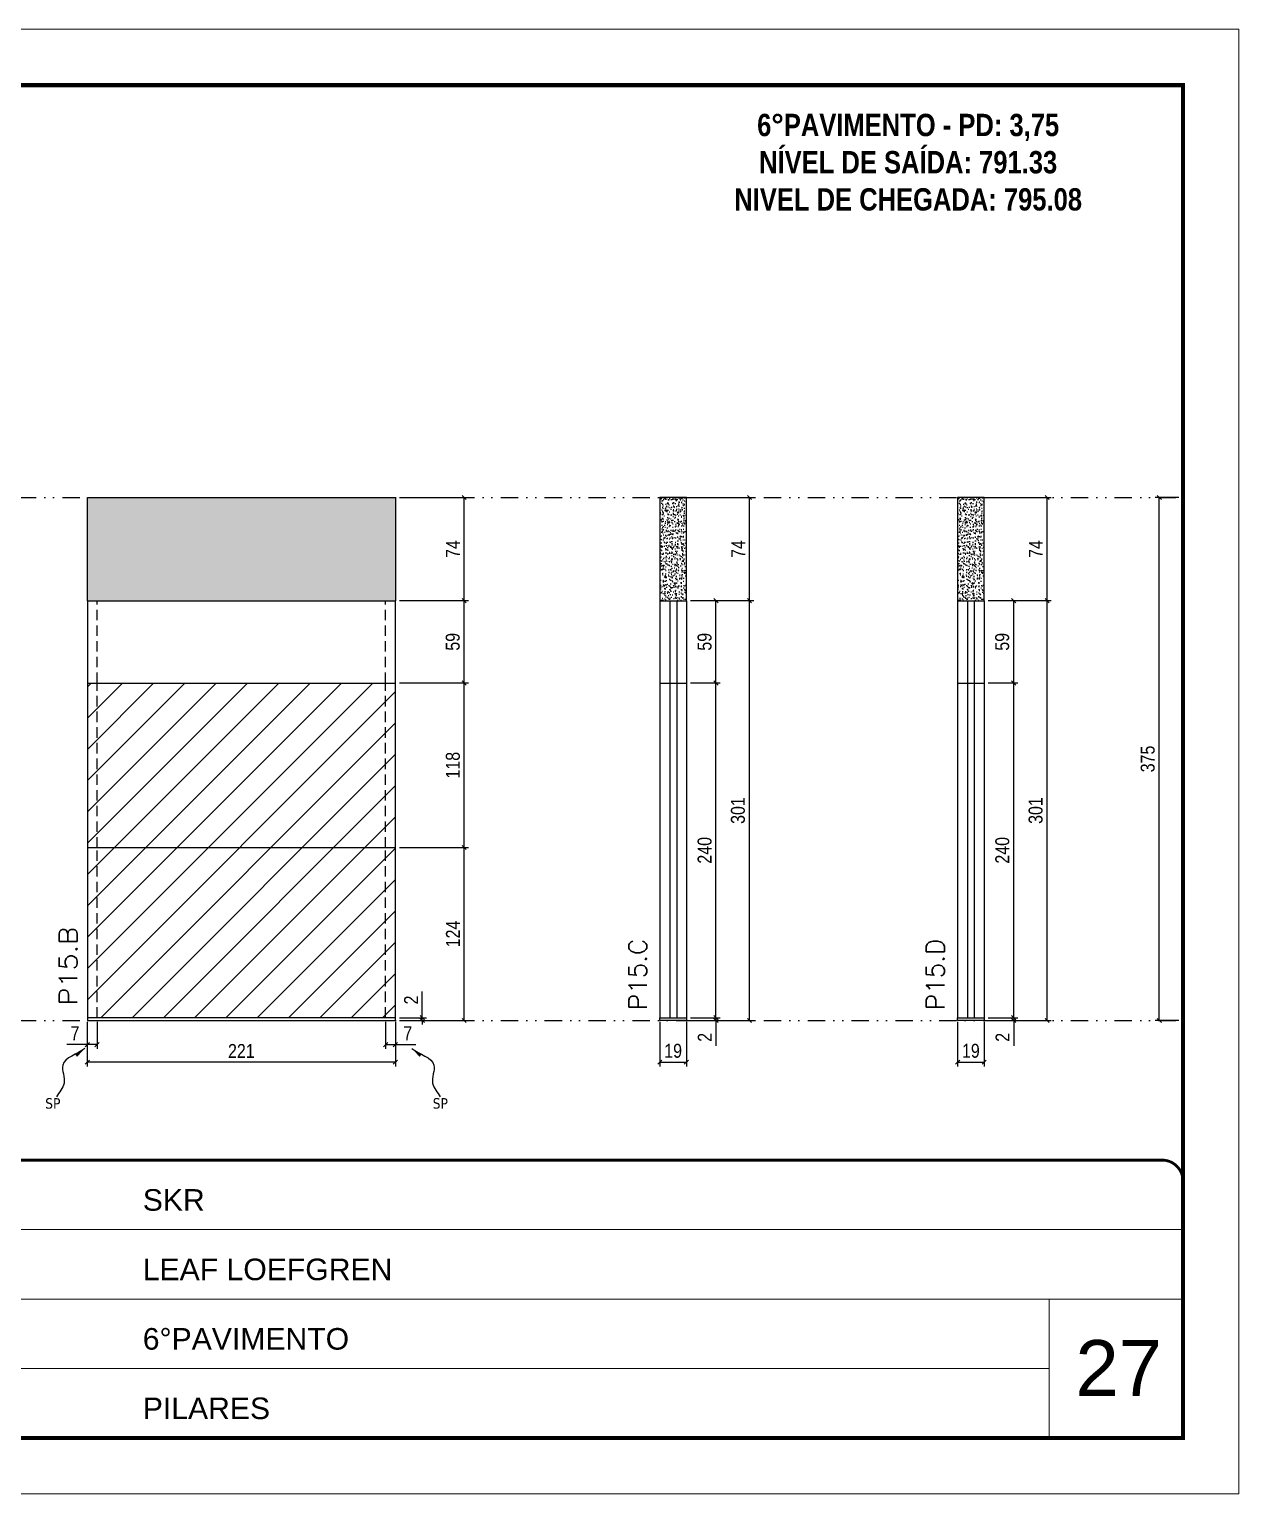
# Model space of a CAD drawing. Extents: x 14400 to 27878, y -21631 to 6985.
# Drawn here: x 18214 to 19082, y -957 to 93 of the extents above; entities that cross this region are included whole.
import ezdxf

# ---------------------------------------------------------------- set-up
doc = ezdxf.new("R2010")
doc.units = 0
for name, pattern in [('CONTINUO', [0]), ('DASHED', [0.75, 0.5, -0.25]), ('DIVIDE2', [0.625, 0.25, -0.125, 0, -0.125, 0, -0.125]), ('HIDDEN', [0.375, 0.25, -0.125])]:
    doc.linetypes.add(name, pattern=pattern)
for name, color, linetype, lineweight in [('CARIMBO', 255, 'Continuous', 9), ('Folhas', 255, 'Continuous', 9), ('Hachura', 251, 'Continuous', 9), ('SARRAFO DE PRESSAO', 251, 'DASHED', 9), ('Texto Seção', 7, 'Continuous', 15)]:
    doc.layers.add(name, color=color, linetype=linetype, lineweight=lineweight)
for name, color, linetype in [('COTA', 241, 'Continuous'), ('NOMENCLATURA', 7, 'Continuous'), ('Nível', 160, 'Continuous'), ('Painéis', 200, 'Continuous'), ('SARR_2.2x7', 40, 'Continuous'), ('Sarrafo de Pressão', 42, 'HIDDEN'), ('texto', 7, 'Continuous')]:
    doc.layers.add(name, color=color, linetype=linetype)
doc.styles.add('ARIAL', font='arial.ttf')
doc.styles.add('COTA TECNICA', font='techl___.ttf', dxfattribs={"height": 10})
doc.styles.add('COTA TECNICA-50', font='techl___.ttf', dxfattribs={"height": 10})
doc.styles.add('REGUA-120', font='ROMANS.shx', dxfattribs={"height": 15})
doc.styles.add('ROMANC', font='techb___.ttf', dxfattribs={"height": 2.5})
doc.styles.get("Standard").update_dxf_attribs({"font": 'arial.ttf'})
doc.dimstyles.new('COTA PAINEL-50', dxfattribs={"dimtxt": 10, "dimasz": 3, "dimexe": 3, "dimexo": 3, "dimgap": 3, "dimtad": 1, "dimdec": 1, "dimzin": 12, "dimdsep": 46, "dimtxsty": 'COTA TECNICA-50', "dimblk1": 'OBLIQUE', "dimblk2": 'OBLIQUE', "dimsah": 1, "dimcen": 0.9, "dimclrd": 4, "dimclre": 4, "dimclrt": 240, "dimadec": 1, "dimazin": 3, "dimtfac": 1, "dimtdec": 1, "dimtmove": 0, "dimatfit": 3, "dimfxl": 1, "dimtolj": 1, "dimtzin": 12, "dimarcsym": 0})
doc.dimstyles.new('PAINEL', dxfattribs={"dimtxt": 10, "dimasz": 3, "dimexe": 3, "dimexo": 3, "dimgap": 3, "dimtad": 1, "dimdec": 1, "dimzin": 12, "dimdsep": 46, "dimtxsty": 'COTA TECNICA', "dimblk1": 'OBLIQUE', "dimblk2": 'OBLIQUE', "dimsah": 1, "dimcen": 0.9, "dimclrd": 4, "dimclre": 4, "dimclrt": 240, "dimadec": 1, "dimazin": 3, "dimtfac": 1, "dimtdec": 1, "dimtmove": 0, "dimatfit": 3, "dimfxl": 1, "dimtolj": 1, "dimtzin": 12, "dimarcsym": 0})
doc.dimstyles.get("Standard").update_dxf_attribs({"dimtxt": 0.18, "dimasz": 0.18, "dimexe": 0.18, "dimexo": 0.0625, "dimgap": 0.09, "dimtad": 0, "dimtih": 1, "dimtoh": 1, "dimdec": 4, "dimzin": 0, "dimdsep": 46, "dimtxsty": 'Standard', "dimcen": 0.09, "dimadec": 0, "dimazin": 0, "dimtfac": 1, "dimtdec": 4, "dimtofl": 0, "dimtmove": 0, "dimatfit": 3, "dimfxl": 1, "dimtolj": 1, "dimtzin": 0, "dimarcsym": 0})

# ---------------------------------------------------------------- blocks, each defined once
blk = doc.blocks.new('9999999999')
at = {"color": 30, "linetype": 'CONTINUO'}
for p, q in [((98564.6, 34379.6), (99584, 34379.6)), ((98564.6, 34329.8), (99488, 34329.8)), ((99584, 34329.8), (99488, 34329.8)), ((99488, 34329.8), (99488, 34230.2)), ((98564.6, 34280), (99488, 34280))]:
    blk.add_line(p, q, dxfattribs=at)
at = {"color": 30, "linetype": 'CONTINUO', "const_width": 2}
blk.add_lwpolyline([(99584, 34230.2), (99584, 34414.4, 0.414214), (99569, 34429.4), (98229, 34429.4, 0.414214), (98214, 34414.4), (98214, 34245.2, 0.414214), (98229, 34230.2), (99584, 34230.2)], format="xyb", dxfattribs=at)
at = {"layer": 'Folhas'}
blk.add_lwpolyline([(98139, 34190.2), (99624, 34190.2), (99624, 35240.2), (98139, 35240.2)], close=True, dxfattribs=at)
at = {"layer": 'Folhas', "color": 30, "const_width": 3}
blk.add_lwpolyline([(98214, 34230.2), (99584, 34230.2), (99584, 35200.2), (98214, 35200.2)], close=True, dxfattribs=at)
at = {"color": 7, "linetype": 'Continuous', "ltscale": 5, "style": 'ARIAL'}
for s, height, p in [('SKR', 15.48, (98837.7, 34393.1)), ('LEAF LOEFGREN', 15.483, (98837.7, 34343.3)), ('6°PAVIMENTO', 15.483, (98837.7, 34293.5)), ('PILARES', 15.48, (98837.7, 34243.7))]:
    blk.add_text(s, height=height, dxfattribs=at).set_placement(p)
blk = doc.blocks.new('_Oblique')
at = {"color": 0, "linetype": 'ByBlock', "lineweight": -2}
blk.add_line((-0.5, -0.5), (0.5, 0.5), dxfattribs=at)
blk = doc.blocks.new('*D3145')
at = {"layer": 'COTA', "color": 4, "lineweight": -2, "transparency": 16777216}
for p, q in [((18255.9, -618.4), (18255.9, -650.3)), ((18476.9, -618.4), (18476.9, -650.3)), ((18476.9, -647.3), (18255.9, -647.3))]:
    blk.add_line(p, q, dxfattribs=at)
at = {"layer": 'Defpoints', "color": 0, "transparency": 16777216}
for p in [(18255.9, -615.4), (18476.9, -615.4), (18255.9, -647.3)]:
    blk.add_point(p, dxfattribs=at)
at = {"layer": 'COTA', "color": 4, "lineweight": -2, "transparency": 16777216, "xscale": 3, "yscale": 3, "zscale": 3, "rotation": 180}
blk.add_blockref('_Oblique', (18255.9, -647.3), dxfattribs=at)
at = {"layer": 'COTA', "color": 4, "lineweight": -2, "transparency": 16777216, "xscale": 3, "yscale": 3, "zscale": 3}
blk.add_blockref('_Oblique', (18476.9, -647.3), dxfattribs=at)
at = {"layer": 'COTA', "color": 240, "transparency": 16777216, "insert": (18366.4, -639.3), "char_height": 10, "attachment_point": 5, "style": 'COTA TECNICA'}
blk.add_mtext('\\A1;221', dxfattribs=at)
blk = doc.blocks.new('*D3146')
at = {"layer": 'COTA', "color": 4, "lineweight": -2, "transparency": 16777216}
for p, q in [((18469.9, -618.4), (18469.9, -637.7)), ((18476.9, -620.4), (18476.9, -637.7)), ((18469.9, -634.7), (18476.9, -634.7)), ((18476.9, -634.7), (18491.6, -634.7))]:
    blk.add_line(p, q, dxfattribs=at)
at = {"layer": 'Defpoints', "color": 0, "transparency": 16777216}
for p in [(18469.9, -615.4), (18476.9, -617.4), (18476.9, -634.7)]:
    blk.add_point(p, dxfattribs=at)
at = {"layer": 'COTA', "color": 4, "lineweight": -2, "transparency": 16777216, "xscale": 3, "yscale": 3, "zscale": 3, "rotation": 180}
blk.add_blockref('_Oblique', (18469.9, -634.7), dxfattribs=at)
at = {"layer": 'COTA', "color": 4, "lineweight": -2, "transparency": 16777216, "xscale": 3, "yscale": 3, "zscale": 3}
blk.add_blockref('_Oblique', (18476.9, -634.7), dxfattribs=at)
at = {"layer": 'COTA', "color": 240, "transparency": 16777216, "insert": (18485.8, -626.6), "char_height": 10, "attachment_point": 5, "style": 'COTA TECNICA-50'}
blk.add_mtext('\\A1;7', dxfattribs=at)
blk = doc.blocks.new('*D3147')
at = {"layer": 'COTA', "color": 4, "lineweight": -2, "transparency": 16777216}
for p, q in [((18262.9, -618.4), (18262.9, -637.7)), ((18255.9, -620.4), (18255.9, -637.7)), ((18255.9, -634.7), (18241.2, -634.7)), ((18262.9, -634.7), (18255.9, -634.7))]:
    blk.add_line(p, q, dxfattribs=at)
at = {"layer": 'Defpoints', "color": 0, "transparency": 16777216}
for p in [(18255.9, -617.4), (18262.9, -615.4), (18255.9, -634.7)]:
    blk.add_point(p, dxfattribs=at)
at = {"layer": 'COTA', "color": 4, "lineweight": -2, "transparency": 16777216, "xscale": 3, "yscale": 3, "zscale": 3, "rotation": 180}
blk.add_blockref('_Oblique', (18255.9, -634.7), dxfattribs=at)
at = {"layer": 'COTA', "color": 4, "lineweight": -2, "transparency": 16777216, "xscale": 3, "yscale": 3, "zscale": 3}
blk.add_blockref('_Oblique', (18262.9, -634.7), dxfattribs=at)
at = {"layer": 'COTA', "color": 240, "transparency": 16777216, "insert": (18247.1, -626.6), "char_height": 10, "attachment_point": 5, "style": 'COTA TECNICA-50'}
blk.add_mtext('\\A1;7', dxfattribs=at)
blk = doc.blocks.new('*D3148')
at = {"layer": 'COTA', "color": 4, "lineweight": -2, "transparency": 16777216}
for p, q in [((18496.2, -615.4), (18496.2, -596.6)), ((18479.9, -615.4), (18499.2, -615.4)), ((18479.9, -617.4), (18499.2, -617.4)), ((18496.2, -617.4), (18496.2, -615.4)), ((18496.2, -617.4), (18496.2, -620.4))]:
    blk.add_line(p, q, dxfattribs=at)
at = {"layer": 'Defpoints', "color": 0, "transparency": 16777216}
for p in [(18476.9, -615.4), (18476.9, -617.4), (18496.2, -617.4)]:
    blk.add_point(p, dxfattribs=at)
at = {"layer": 'COTA', "color": 4, "lineweight": -2, "transparency": 16777216, "xscale": 3, "yscale": 3, "zscale": 3}
for p, rotation in [((18496.2, -615.4), 270), ((18496.2, -617.4), 90)]:
    blk.add_blockref('_Oblique', p, dxfattribs=dict(at, rotation=rotation))
at = {"layer": 'COTA', "color": 240, "transparency": 16777216, "insert": (18488.2, -602.7), "char_height": 10, "attachment_point": 5, "rotation": 90, "style": 'COTA TECNICA-50'}
blk.add_mtext('\\A1;2', dxfattribs=at)
blk = doc.blocks.new('*D3137')
at = {"layer": 'COTA', "color": 4, "linetype": 'ByBlock', "lineweight": -2, "transparency": 16777216}
for p, q in [((18479.9, -493.4), (18529.3, -493.4)), ((18526.3, -617.4), (18526.3, -493.4)), ((18479.9, -617.4), (18529.3, -617.4))]:
    blk.add_line(p, q, dxfattribs=at)
at = {"layer": 'Defpoints', "color": 0, "linetype": 'ByBlock', "transparency": 16777216}
for p in [(18476.9, -493.4), (18526.3, -493.4), (18476.9, -617.4)]:
    blk.add_point(p, dxfattribs=at)
at = {"layer": 'COTA', "color": 4, "linetype": 'ByBlock', "lineweight": -2, "transparency": 16777216, "xscale": 3, "yscale": 3, "zscale": 3}
for p, rotation in [((18526.3, -493.4), 90), ((18526.3, -617.4), 270)]:
    blk.add_blockref('_Oblique', p, dxfattribs=dict(at, rotation=rotation))
at = {"layer": 'COTA', "color": 240, "linetype": 'ByBlock', "transparency": 16777216, "insert": (18518.2, -555.4), "char_height": 10, "attachment_point": 5, "rotation": 90, "style": 'COTA TECNICA'}
blk.add_mtext('\\A1;124', dxfattribs=at)
blk = doc.blocks.new('*D3138')
at = {"layer": 'COTA', "color": 4, "lineweight": -2, "transparency": 16777216}
for p, q in [((18479.9, -375.4), (18529.3, -375.4)), ((18526.3, -493.4), (18526.3, -375.4)), ((18479.9, -493.4), (18529.3, -493.4))]:
    blk.add_line(p, q, dxfattribs=at)
at = {"layer": 'Defpoints', "color": 0, "transparency": 16777216}
for p in [(18476.9, -375.4), (18526.3, -375.4), (18476.9, -493.4)]:
    blk.add_point(p, dxfattribs=at)
at = {"layer": 'COTA', "color": 4, "lineweight": -2, "transparency": 16777216, "xscale": 3, "yscale": 3, "zscale": 3}
for p, rotation in [((18526.3, -375.4), 90), ((18526.3, -493.4), 270)]:
    blk.add_blockref('_Oblique', p, dxfattribs=dict(at, rotation=rotation))
at = {"layer": 'COTA', "color": 240, "transparency": 16777216, "insert": (18518.2, -434.4), "char_height": 10, "attachment_point": 5, "rotation": 90, "style": 'COTA TECNICA'}
blk.add_mtext('\\A1;118', dxfattribs=at)
blk = doc.blocks.new('*D3150')
at = {"layer": 'COTA', "color": 4, "lineweight": -2, "transparency": 16777216}
for p, q in [((19039, -242.4), (19022, -242.4)), ((19025, -617.4), (19025, -242.4)), ((19039, -617.4), (19022, -617.4))]:
    blk.add_line(p, q, dxfattribs=at)
at = {"layer": 'Defpoints', "color": 0, "transparency": 16777216}
for p in [(19025, -242.4), (19042, -242.4), (19042, -617.4)]:
    blk.add_point(p, dxfattribs=at)
at = {"layer": 'COTA', "color": 4, "lineweight": -2, "transparency": 16777216, "xscale": 3, "yscale": 3, "zscale": 3}
for p, rotation in [((19025, -242.4), 90), ((19025, -617.4), 270)]:
    blk.add_blockref('_Oblique', p, dxfattribs=dict(at, rotation=rotation))
at = {"layer": 'COTA', "color": 240, "transparency": 16777216, "insert": (19016.7, -429.9), "char_height": 10, "attachment_point": 5, "rotation": 90, "style": 'COTA TECNICA'}
blk.add_mtext('\\A1;375', dxfattribs=at)
blk = doc.blocks.new('*D3152')
at = {"layer": 'COTA', "color": 4, "lineweight": -2, "transparency": 16777216}
for p, q in [((18479.9, -316.4), (18529.3, -316.4)), ((18526.3, -375.4), (18526.3, -316.4)), ((18479.9, -375.4), (18529.3, -375.4))]:
    blk.add_line(p, q, dxfattribs=at)
at = {"layer": 'Defpoints', "color": 0, "transparency": 16777216}
for p in [(18476.9, -316.4), (18526.3, -316.4), (18476.9, -375.4)]:
    blk.add_point(p, dxfattribs=at)
at = {"layer": 'COTA', "color": 4, "lineweight": -2, "transparency": 16777216, "xscale": 3, "yscale": 3, "zscale": 3}
for p, rotation in [((18526.3, -316.4), 90), ((18526.3, -375.4), 270)]:
    blk.add_blockref('_Oblique', p, dxfattribs=dict(at, rotation=rotation))
at = {"layer": 'COTA', "color": 240, "transparency": 16777216, "insert": (18518.1, -345.9), "char_height": 10, "attachment_point": 5, "rotation": 90, "style": 'COTA TECNICA'}
blk.add_mtext('\\A1;59', dxfattribs=at)
blk = doc.blocks.new('*D3153')
at = {"layer": 'COTA', "color": 4, "lineweight": -2, "transparency": 16777216}
for p, q in [((18479.9, -242.4), (18529.3, -242.4)), ((18526.3, -316.4), (18526.3, -242.4)), ((18479.9, -316.4), (18529.3, -316.4))]:
    blk.add_line(p, q, dxfattribs=at)
at = {"layer": 'Defpoints', "color": 0, "transparency": 16777216}
for p in [(18476.9, -242.4), (18526.3, -242.4), (18476.9, -316.4)]:
    blk.add_point(p, dxfattribs=at)
at = {"layer": 'COTA', "color": 4, "lineweight": -2, "transparency": 16777216, "xscale": 3, "yscale": 3, "zscale": 3}
for p, rotation in [((18526.3, -242.4), 90), ((18526.3, -316.4), 270)]:
    blk.add_blockref('_Oblique', p, dxfattribs=dict(at, rotation=rotation))
at = {"layer": 'COTA', "color": 240, "transparency": 16777216, "insert": (18518.2, -279.4), "char_height": 10, "attachment_point": 5, "rotation": 90, "style": 'COTA TECNICA'}
blk.add_mtext('\\A1;74', dxfattribs=at)
blk = doc.blocks.new('*D3154')
at = {"layer": 'COTA', "color": 4, "lineweight": -2, "transparency": 16777216}
for p, q in [((18666.7, -618.4), (18666.7, -650.3)), ((18685.7, -618.4), (18685.7, -650.3)), ((18666.7, -647.3), (18685.7, -647.3))]:
    blk.add_line(p, q, dxfattribs=at)
at = {"layer": 'Defpoints', "color": 0, "transparency": 16777216}
for p in [(18666.7, -615.4), (18685.7, -615.4), (18685.7, -647.3)]:
    blk.add_point(p, dxfattribs=at)
at = {"layer": 'COTA', "color": 4, "lineweight": -2, "transparency": 16777216, "xscale": 3, "yscale": 3, "zscale": 3, "rotation": 180}
blk.add_blockref('_Oblique', (18666.7, -647.3), dxfattribs=at)
at = {"layer": 'COTA', "color": 4, "lineweight": -2, "transparency": 16777216, "xscale": 3, "yscale": 3, "zscale": 3}
blk.add_blockref('_Oblique', (18685.7, -647.3), dxfattribs=at)
at = {"layer": 'COTA', "color": 240, "transparency": 16777216, "insert": (18676.2, -639.2), "char_height": 10, "attachment_point": 5, "style": 'COTA TECNICA'}
blk.add_mtext('\\A1;19', dxfattribs=at)
blk = doc.blocks.new('*D3155')
at = {"layer": 'COTA', "color": 4, "lineweight": -2, "transparency": 16777216}
for p, q in [((18688.7, -615.4), (18709.9, -615.4)), ((18688.7, -617.4), (18709.9, -617.4)), ((18706.9, -615.4), (18706.9, -612.4)), ((18706.9, -615.4), (18706.9, -617.4)), ((18706.9, -617.4), (18706.9, -635.6))]:
    blk.add_line(p, q, dxfattribs=at)
at = {"layer": 'Defpoints', "color": 0, "transparency": 16777216}
for p in [(18685.7, -615.4), (18685.7, -617.4), (18706.9, -615.4)]:
    blk.add_point(p, dxfattribs=at)
at = {"layer": 'COTA', "color": 4, "lineweight": -2, "transparency": 16777216, "xscale": 3, "yscale": 3, "zscale": 3}
for p, rotation in [((18706.9, -615.4), 270), ((18706.9, -617.4), 90)]:
    blk.add_blockref('_Oblique', p, dxfattribs=dict(at, rotation=rotation))
at = {"layer": 'COTA', "color": 240, "transparency": 16777216, "insert": (18698.9, -629.5), "char_height": 10, "attachment_point": 5, "rotation": 90, "style": 'COTA TECNICA-50'}
blk.add_mtext('\\A1;2', dxfattribs=at)
blk = doc.blocks.new('*D3156')
at = {"layer": 'COTA', "color": 4, "lineweight": -2, "transparency": 16777216}
for p, q in [((18688.7, -316.4), (18734, -316.4)), ((18731, -617.4), (18731, -316.4)), ((18688.7, -617.4), (18734, -617.4))]:
    blk.add_line(p, q, dxfattribs=at)
at = {"layer": 'Defpoints', "color": 0, "transparency": 16777216}
for p in [(18685.7, -316.4), (18731, -316.4), (18685.7, -617.4)]:
    blk.add_point(p, dxfattribs=at)
at = {"layer": 'COTA', "color": 4, "lineweight": -2, "transparency": 16777216, "xscale": 3, "yscale": 3, "zscale": 3}
for p, rotation in [((18731, -316.4), 90), ((18731, -617.4), 270)]:
    blk.add_blockref('_Oblique', p, dxfattribs=dict(at, rotation=rotation))
at = {"layer": 'COTA', "color": 240, "transparency": 16777216, "insert": (18722.7, -466.9), "char_height": 10, "attachment_point": 5, "rotation": 90, "style": 'COTA TECNICA-50'}
blk.add_mtext('\\A1;301', dxfattribs=at)
blk = doc.blocks.new('*D3157')
at = {"layer": 'COTA', "color": 4, "lineweight": -2, "transparency": 16777216}
for p, q in [((18688.7, -375.4), (18709.9, -375.4)), ((18706.9, -615.4), (18706.9, -375.4)), ((18688.7, -615.4), (18709.9, -615.4))]:
    blk.add_line(p, q, dxfattribs=at)
at = {"layer": 'Defpoints', "color": 0, "transparency": 16777216}
for p in [(18685.7, -375.4), (18706.9, -375.4), (18685.7, -615.4)]:
    blk.add_point(p, dxfattribs=at)
at = {"layer": 'COTA', "color": 4, "lineweight": -2, "transparency": 16777216, "xscale": 3, "yscale": 3, "zscale": 3}
for p, rotation in [((18706.9, -375.4), 90), ((18706.9, -615.4), 270)]:
    blk.add_blockref('_Oblique', p, dxfattribs=dict(at, rotation=rotation))
at = {"layer": 'COTA', "color": 240, "transparency": 16777216, "insert": (18698.8, -495.4), "char_height": 10, "attachment_point": 5, "rotation": 90, "style": 'COTA TECNICA'}
blk.add_mtext('\\A1;240', dxfattribs=at)
blk = doc.blocks.new('*D3158')
at = {"layer": 'COTA', "color": 4, "lineweight": -2, "transparency": 16777216}
for p, q in [((18688.7, -242.4), (18734, -242.4)), ((18731, -316.4), (18731, -242.4)), ((18688.7, -316.4), (18734, -316.4))]:
    blk.add_line(p, q, dxfattribs=at)
at = {"layer": 'Defpoints', "color": 0, "transparency": 16777216}
for p in [(18685.7, -242.4), (18731, -242.4), (18685.7, -316.4)]:
    blk.add_point(p, dxfattribs=at)
at = {"layer": 'COTA', "color": 4, "lineweight": -2, "transparency": 16777216, "xscale": 3, "yscale": 3, "zscale": 3}
for p, rotation in [((18731, -242.4), 90), ((18731, -316.4), 270)]:
    blk.add_blockref('_Oblique', p, dxfattribs=dict(at, rotation=rotation))
at = {"layer": 'COTA', "color": 240, "transparency": 16777216, "insert": (18722.9, -279.4), "char_height": 10, "attachment_point": 5, "rotation": 90, "style": 'COTA TECNICA'}
blk.add_mtext('\\A1;74', dxfattribs=at)
blk = doc.blocks.new('*D3159')
at = {"layer": 'COTA', "color": 4, "lineweight": -2, "transparency": 16777216}
for p, q in [((18688.7, -316.4), (18709.9, -316.4)), ((18706.9, -375.4), (18706.9, -316.4)), ((18688.7, -375.4), (18709.9, -375.4))]:
    blk.add_line(p, q, dxfattribs=at)
at = {"layer": 'Defpoints', "color": 0, "transparency": 16777216}
for p in [(18685.7, -316.4), (18706.9, -316.4), (18685.7, -375.4)]:
    blk.add_point(p, dxfattribs=at)
at = {"layer": 'COTA', "color": 4, "lineweight": -2, "transparency": 16777216, "xscale": 3, "yscale": 3, "zscale": 3}
for p, rotation in [((18706.9, -316.4), 90), ((18706.9, -375.4), 270)]:
    blk.add_blockref('_Oblique', p, dxfattribs=dict(at, rotation=rotation))
at = {"layer": 'COTA', "color": 240, "transparency": 16777216, "insert": (18698.8, -345.9), "char_height": 10, "attachment_point": 5, "rotation": 90, "style": 'COTA TECNICA'}
blk.add_mtext('\\A1;59', dxfattribs=at)
blk = doc.blocks.new('*D3160')
at = {"layer": 'COTA', "color": 4, "lineweight": -2, "transparency": 16777216}
for p, q in [((18880.3, -618.4), (18880.3, -650.3)), ((18899.3, -618.4), (18899.3, -650.3)), ((18880.3, -647.3), (18899.3, -647.3))]:
    blk.add_line(p, q, dxfattribs=at)
at = {"layer": 'Defpoints', "color": 0, "transparency": 16777216}
for p in [(18880.3, -615.4), (18899.3, -615.4), (18899.3, -647.3)]:
    blk.add_point(p, dxfattribs=at)
at = {"layer": 'COTA', "color": 4, "lineweight": -2, "transparency": 16777216, "xscale": 3, "yscale": 3, "zscale": 3, "rotation": 180}
blk.add_blockref('_Oblique', (18880.3, -647.3), dxfattribs=at)
at = {"layer": 'COTA', "color": 4, "lineweight": -2, "transparency": 16777216, "xscale": 3, "yscale": 3, "zscale": 3}
blk.add_blockref('_Oblique', (18899.3, -647.3), dxfattribs=at)
at = {"layer": 'COTA', "color": 240, "transparency": 16777216, "insert": (18889.8, -639.2), "char_height": 10, "attachment_point": 5, "style": 'COTA TECNICA'}
blk.add_mtext('\\A1;19', dxfattribs=at)
blk = doc.blocks.new('*D3161')
at = {"layer": 'COTA', "color": 4, "lineweight": -2, "transparency": 16777216}
for p, q in [((18902.3, -615.4), (18923.5, -615.4)), ((18902.3, -617.4), (18923.5, -617.4)), ((18920.5, -615.4), (18920.5, -612.4)), ((18920.5, -615.4), (18920.5, -617.4)), ((18920.5, -617.4), (18920.5, -635.6))]:
    blk.add_line(p, q, dxfattribs=at)
at = {"layer": 'Defpoints', "color": 0, "transparency": 16777216}
for p in [(18899.3, -615.4), (18899.3, -617.4), (18920.5, -615.4)]:
    blk.add_point(p, dxfattribs=at)
at = {"layer": 'COTA', "color": 4, "lineweight": -2, "transparency": 16777216, "xscale": 3, "yscale": 3, "zscale": 3}
for p, rotation in [((18920.5, -615.4), 270), ((18920.5, -617.4), 90)]:
    blk.add_blockref('_Oblique', p, dxfattribs=dict(at, rotation=rotation))
at = {"layer": 'COTA', "color": 240, "transparency": 16777216, "insert": (18912.5, -629.5), "char_height": 10, "attachment_point": 5, "rotation": 90, "style": 'COTA TECNICA-50'}
blk.add_mtext('\\A1;2', dxfattribs=at)
blk = doc.blocks.new('*D3162')
at = {"layer": 'COTA', "color": 4, "lineweight": -2, "transparency": 16777216}
for p, q in [((18902.3, -316.4), (18947.5, -316.4)), ((18944.5, -617.4), (18944.5, -316.4)), ((18902.3, -617.4), (18947.5, -617.4))]:
    blk.add_line(p, q, dxfattribs=at)
at = {"layer": 'Defpoints', "color": 0, "transparency": 16777216}
for p in [(18899.3, -316.4), (18944.5, -316.4), (18899.3, -617.4)]:
    blk.add_point(p, dxfattribs=at)
at = {"layer": 'COTA', "color": 4, "lineweight": -2, "transparency": 16777216, "xscale": 3, "yscale": 3, "zscale": 3}
for p, rotation in [((18944.5, -316.4), 90), ((18944.5, -617.4), 270)]:
    blk.add_blockref('_Oblique', p, dxfattribs=dict(at, rotation=rotation))
at = {"layer": 'COTA', "color": 240, "transparency": 16777216, "insert": (18936.3, -466.9), "char_height": 10, "attachment_point": 5, "rotation": 90, "style": 'COTA TECNICA-50'}
blk.add_mtext('\\A1;301', dxfattribs=at)
blk = doc.blocks.new('*D3163')
at = {"layer": 'COTA', "color": 4, "lineweight": -2, "transparency": 16777216}
for p, q in [((18902.3, -375.4), (18923.5, -375.4)), ((18920.5, -615.4), (18920.5, -375.4)), ((18902.3, -615.4), (18923.5, -615.4))]:
    blk.add_line(p, q, dxfattribs=at)
at = {"layer": 'Defpoints', "color": 0, "transparency": 16777216}
for p in [(18899.3, -375.4), (18920.5, -375.4), (18899.3, -615.4)]:
    blk.add_point(p, dxfattribs=at)
at = {"layer": 'COTA', "color": 4, "lineweight": -2, "transparency": 16777216, "xscale": 3, "yscale": 3, "zscale": 3}
for p, rotation in [((18920.5, -375.4), 90), ((18920.5, -615.4), 270)]:
    blk.add_blockref('_Oblique', p, dxfattribs=dict(at, rotation=rotation))
at = {"layer": 'COTA', "color": 240, "transparency": 16777216, "insert": (18912.4, -495.4), "char_height": 10, "attachment_point": 5, "rotation": 90, "style": 'COTA TECNICA'}
blk.add_mtext('\\A1;240', dxfattribs=at)
blk = doc.blocks.new('*D3164')
at = {"layer": 'COTA', "color": 4, "lineweight": -2, "transparency": 16777216}
for p, q in [((18902.3, -242.4), (18947.5, -242.4)), ((18944.5, -316.4), (18944.5, -242.4)), ((18902.3, -316.4), (18947.5, -316.4))]:
    blk.add_line(p, q, dxfattribs=at)
at = {"layer": 'Defpoints', "color": 0, "transparency": 16777216}
for p in [(18899.3, -242.4), (18944.5, -242.4), (18899.3, -316.4)]:
    blk.add_point(p, dxfattribs=at)
at = {"layer": 'COTA', "color": 4, "lineweight": -2, "transparency": 16777216, "xscale": 3, "yscale": 3, "zscale": 3}
for p, rotation in [((18944.5, -242.4), 90), ((18944.5, -316.4), 270)]:
    blk.add_blockref('_Oblique', p, dxfattribs=dict(at, rotation=rotation))
at = {"layer": 'COTA', "color": 240, "transparency": 16777216, "insert": (18936.4, -279.4), "char_height": 10, "attachment_point": 5, "rotation": 90, "style": 'COTA TECNICA'}
blk.add_mtext('\\A1;74', dxfattribs=at)
blk = doc.blocks.new('*D3165')
at = {"layer": 'COTA', "color": 4, "lineweight": -2, "transparency": 16777216}
for p, q in [((18902.3, -316.4), (18923.5, -316.4)), ((18920.5, -375.4), (18920.5, -316.4)), ((18902.3, -375.4), (18923.5, -375.4))]:
    blk.add_line(p, q, dxfattribs=at)
at = {"layer": 'Defpoints', "color": 0, "transparency": 16777216}
for p in [(18899.3, -316.4), (18920.5, -316.4), (18899.3, -375.4)]:
    blk.add_point(p, dxfattribs=at)
at = {"layer": 'COTA', "color": 4, "lineweight": -2, "transparency": 16777216, "xscale": 3, "yscale": 3, "zscale": 3}
for p, rotation in [((18920.5, -316.4), 90), ((18920.5, -375.4), 270)]:
    blk.add_blockref('_Oblique', p, dxfattribs=dict(at, rotation=rotation))
at = {"layer": 'COTA', "color": 240, "transparency": 16777216, "insert": (18912.3, -345.9), "char_height": 10, "attachment_point": 5, "rotation": 90, "style": 'COTA TECNICA'}
blk.add_mtext('\\A1;59', dxfattribs=at)

msp = doc.modelspace()

# ---------------------------------------------------------------- hatches: boundary and pattern name
at = {"layer": 'COTA'}
h = msp.add_hatch(dxfattribs=at)
h.set_pattern_fill('AR-CONC', color=256, scale=0.03)
h.set_pattern_definition([(50, (436.6394, 0), (5.4655401, -0.4781726), [0.5715, -6.2865]), (355, (436.6394, 0), (-1.0573026, 5.7317054), [0.4572, -5.0292175]), (100.451445, (437.095, -0.04), (4.4082374, 5.2535326), [0.4857003, -5.3427073]), (46.1842, (436.6394, 1.524), (8.1323712, -1.2612698), [0.85725, -9.42975]), (96.63556, (437.317, 1.419), (7.122124, 7.4227837), [0.7285507, -8.0140682]), (351.18415, (436.6394, 1.524), (7.122124, 7.4227837), [0.685799, -7.543792]), (21, (437.4014, 1.143), (4.5484317, -3.067956), [0.5715, -6.2865]), (326, (437.4014, 1.143), (1.8540609, 5.525639), [0.4572, -5.0292]), (71.451445, (437.7805, 0.8873), (6.4024926, 2.457683), [0.4857003, -5.3426981]), (37.5, (436.6394, 0), (0.0926581, 2.53665117), [0, -4.96824, 0, -5.1054, 0, -5.04825]), (7.5, (436.6394, 0), (2.00458988, 3.00541724), [0, -2.91084, 0, -4.85394, 0, -1.92405]), (327.5, (434.9402, 0), (4.06771786, -0.17186232), [0, -1.905, 0, -5.9436, 0, -7.8867]), (317.5, (434.178, 0), (4.44387544, 0.7627947), [0, -2.4765, 0, -3.94716, 0, -5.6007])])
h.paths.add_polyline_path([(18476.92, -242.44), (18255.92, -242.44), (18255.92, -316.44), (18476.92, -316.44)])
h = msp.add_hatch(dxfattribs=at)
h.set_pattern_fill('AR-CONC', color=256, scale=0.03)
h.set_pattern_definition([(50, (3214.3135, -3441.7253), (5.4655401, -0.4781726), [0.5715, -6.2865]), (355, (3214.3135, -3441.7253), (-1.0573026, 5.7317054), [0.4572, -5.0292175]), (100.451445, (3214.769, -3441.765), (4.4082374, 5.2535326), [0.4857003, -5.3427073]), (46.1842, (3214.3135, -3440.201), (8.1323712, -1.2612698), [0.85725, -9.42975]), (96.63556, (3214.991, -3440.3064), (7.122124, 7.4227837), [0.7285507, -8.0140682]), (351.18415, (3214.3135, -3440.201), (7.122124, 7.4227837), [0.685799, -7.543792]), (21, (3215.0755, -3440.5823), (4.5484317, -3.067956), [0.5715, -6.2865]), (326, (3215.0755, -3440.5823), (1.8540609, 5.525639), [0.4572, -5.0292]), (71.451445, (3215.4545, -3440.838), (6.4024926, 2.457683), [0.4857003, -5.3426981]), (37.5, (3214.3135, -3441.7253), (0.0926581, 2.53665117), [0, -4.96824, 0, -5.1054, 0, -5.04825]), (7.5, (3214.3135, -3441.7253), (2.00458988, 3.00541724), [0, -2.91084, 0, -4.85394, 0, -1.92405]), (327.5, (3212.6142, -3441.7253), (4.06771786, -0.17186232), [0, -1.905, 0, -5.9436, 0, -7.8867]), (317.5, (3211.8522, -3441.7253), (4.44387544, 0.7627947), [0, -2.4765, 0, -3.94716, 0, -5.6007])])
h.paths.add_polyline_path([(18666.75, -316.44), (18685.75, -316.44), (18685.75, -242.44), (18666.75, -242.44)])
h = msp.add_hatch(dxfattribs=at)
h.set_pattern_fill('AR-CONC', color=256, scale=0.03)
h.set_pattern_definition([(50, (3427.829, -3441.7253), (5.4655401, -0.4781726), [0.5715, -6.2865]), (355, (3427.829, -3441.7253), (-1.0573026, 5.7317054), [0.4572, -5.0292175]), (100.451445, (3428.2844, -3441.765), (4.4082374, 5.2535326), [0.4857003, -5.3427073]), (46.1842, (3427.829, -3440.201), (8.1323712, -1.2612698), [0.85725, -9.42975]), (96.63556, (3428.507, -3440.3064), (7.122124, 7.4227837), [0.7285507, -8.0140682]), (351.18415, (3427.829, -3440.201), (7.122124, 7.4227837), [0.685799, -7.543792]), (21, (3428.591, -3440.5823), (4.5484317, -3.067956), [0.5715, -6.2865]), (326, (3428.591, -3440.5823), (1.8540609, 5.525639), [0.4572, -5.0292]), (71.451445, (3428.97, -3440.838), (6.4024926, 2.457683), [0.4857003, -5.3426981]), (37.5, (3427.829, -3441.7253), (0.0926581, 2.53665117), [0, -4.96824, 0, -5.1054, 0, -5.04825]), (7.5, (3427.829, -3441.7253), (2.00458988, 3.00541724), [0, -2.91084, 0, -4.85394, 0, -1.92405]), (327.5, (3426.1297, -3441.7253), (4.06771786, -0.17186232), [0, -1.905, 0, -5.9436, 0, -7.8867]), (317.5, (3425.3677, -3441.7253), (4.44387544, 0.7627947), [0, -2.4765, 0, -3.94716, 0, -5.6007])])
h.paths.add_polyline_path([(18880.26, -316.44), (18899.26, -316.44), (18899.26, -242.44), (18880.26, -242.44)])
at = {"layer": 'Hachura'}
h = msp.add_hatch(dxfattribs=at)
h.set_pattern_fill('ANSI31', color=256, scale=5)
h.paths.add_polyline_path([(18476.92, -375.44), (18255.92, -375.44), (18255.92, -493.44), (18476.92, -493.44)])
h.paths.add_polyline_path([(18476.92, -493.44), (18255.92, -493.44), (18255.92, -615.44), (18476.92, -615.44)])

# ---------------------------------------------------------------- linework, layer by layer
at = {"layer": 'COTA'}
for p, q in [((18255.92, -316.44), (18255.92, -242.44)), ((18255.92, -242.44), (18476.92, -242.44)), ((18476.92, -242.44), (18476.92, -316.44))]:
    msp.add_line(p, q, dxfattribs=at)
for points in [[(18666.75, -316.44), (18685.75, -316.44), (18685.75, -242.44), (18666.75, -242.44)], [(18880.26, -316.44), (18899.26, -316.44), (18899.26, -242.44), (18880.26, -242.44)]]:
    msp.add_lwpolyline(points, close=True, dxfattribs=at)
at = {"layer": 'Nível', "color": 4, "linetype": 'DIVIDE2', "ltscale": 50}
for p, q in [((17671.97, -242.44), (19041.97, -242.44)), ((17671.97, -617.44), (19041.97, -617.44))]:
    msp.add_line(p, q, dxfattribs=at)
at = {"layer": 'Painéis'}
for p, q in [((18255.92, -316.44), (18255.92, -615.44)), ((18255.92, -316.44), (18476.92, -316.44)), ((18476.92, -615.44), (18476.92, -316.44)), ((18666.75, -316.44), (18666.75, -615.44)), ((18666.75, -316.44), (18685.75, -316.44)), ((18685.75, -316.44), (18685.75, -615.44)), ((18880.26, -316.44), (18880.26, -615.44)), ((18880.26, -316.44), (18899.26, -316.44)), ((18899.26, -316.44), (18899.26, -615.44)), ((18255.92, -375.44), (18476.92, -375.44)), ((18666.75, -375.44), (18685.75, -375.44)), ((18880.26, -375.44), (18899.26, -375.44)), ((18255.92, -493.44), (18476.92, -493.44)), ((18666.75, -615.44), (18685.75, -615.44)), ((18666.75, -617.44), (18666.75, -615.44)), ((18685.75, -617.44), (18666.75, -617.44)), ((18685.75, -615.44), (18685.75, -617.44)), ((18880.26, -615.44), (18899.26, -615.44)), ((18880.26, -617.44), (18880.26, -615.44)), ((18899.26, -617.44), (18880.26, -617.44)), ((18899.26, -615.44), (18899.26, -617.44))]:
    msp.add_line(p, q, dxfattribs=at)
msp.add_lwpolyline([(18476.92, -615.44), (18255.92, -615.44), (18255.92, -617.44), (18476.92, -617.44)], close=True, dxfattribs=at)
at = {"layer": 'SARR_2.2x7'}
for p, q in [((18673.75, -316.44), (18673.75, -615.44)), ((18678.75, -316.44), (18678.75, -615.44)), ((18887.26, -316.44), (18887.26, -615.44)), ((18892.26, -316.44), (18892.26, -615.44))]:
    msp.add_line(p, q, dxfattribs=at)
at = {"layer": 'Sarrafo de Pressão', "ltscale": 30}
for p, q in [((18262.92, -375.44), (18262.92, -316.44)), ((18469.92, -375.44), (18469.92, -316.44)), ((18262.92, -493.44), (18262.92, -375.44)), ((18469.92, -493.44), (18469.92, -375.44)), ((18262.92, -493.44), (18262.92, -406.27)), ((18262.92, -615.44), (18262.92, -493.44)), ((18469.92, -615.44), (18469.92, -493.44))]:
    msp.add_line(p, q, dxfattribs=at)

# ---------------------------------------------------------------- block references
at = {"layer": 'SARRAFO DE PRESSAO', "color": 6, "linetype": 'ByBlock'}
msp.add_blockref('9999999999', (-80542.01, -35146.93), dxfattribs=at)

# ---------------------------------------------------------------- texts
at = {"layer": 'CARIMBO', "style": 'ARIAL'}
msp.add_text('27', height=40, dxfattribs=at).set_placement((18964.83, -886.58))
at = {"layer": 'NOMENCLATURA', "color": 2, "insert": (18844.81, 59.34), "char_height": 16, "attachment_point": 2, "style": 'ROMANC'}
msp.add_mtext_dynamic_manual_height_columns('\\P6°PAVIMENTO - PD: 3,75\\PNÍVEL DE SAÍDA: 791.33\\PNIVEL DE CHEGADA: 795.08', width=432.3511, gutter_width=1, heights=[0], dxfattribs=at)
at = {"layer": 'texto', "color": 0, "char_height": 7.5, "attachment_point": 5}
for insert in [(18231.14, -676.93), (18509.16, -676.93)]:
    msp.add_mtext('{\\fTahoma|b0|i0|c0|p34;\\C4;SP}', dxfattribs=dict(at, insert=insert))
at = {"layer": 'Texto Seção', "style": 'REGUA-120', "width": 1.1}
msp.add_text('P15.B', height=13, rotation=90, dxfattribs=at).set_placement((18248.67, -606.68))
at = {"layer": 'Texto Seção', "char_height": 13, "width": 370.6998, "attachment_point": 7, "rotation": 90, "style": 'REGUA-120'}
for s, insert in [('\\pt156;P15.C', (18657.3, -610.03)), ('P15.D', (18870.81, -610.03))]:
    msp.add_mtext(s, dxfattribs=dict(at, insert=insert))

# ---------------------------------------------------------------- dimensions: what is measured, and where the dimension line sits
at = {"layer": 'COTA'}
for base, p1, p2, angle, dimstyle, picture, middle in [((18526.28, -242.44), (18476.92, -316.44), (18476.92, -242.44), 90, 'PAINEL', '*D3153', (18518.21, -279.44)), ((18730.96, -242.44), (18685.75, -316.44), (18685.75, -242.44), 90, 'PAINEL', '*D3158', (18722.88, -279.44)), ((18944.47, -242.44), (18899.26, -316.44), (18899.26, -242.44), 90, 'PAINEL', '*D3164', (18936.4, -279.44)), ((19024.96, -242.44), (19041.97, -617.44), (19041.97, -242.44), 90, 'PAINEL', '*D3150', (19016.74, -429.94)), ((18526.28, -316.44), (18476.92, -375.44), (18476.92, -316.44), 90, 'PAINEL', '*D3152', (18518.15, -345.94)), ((18730.96, -316.44), (18685.75, -617.44), (18685.75, -316.44), 90, 'COTA PAINEL-50', '*D3156', (18722.74, -466.94)), ((18706.94, -316.44), (18685.75, -375.44), (18685.75, -316.44), 90, 'PAINEL', '*D3159', (18698.8, -345.94)), ((18944.47, -316.44), (18899.26, -617.44), (18899.26, -316.44), 90, 'COTA PAINEL-50', '*D3162', (18936.25, -466.94)), ((18920.46, -316.44), (18899.26, -375.44), (18899.26, -316.44), 90, 'PAINEL', '*D3165', (18912.32, -345.94)), ((18526.28, -375.44), (18476.92, -493.44), (18476.92, -375.44), 90, 'PAINEL', '*D3138', (18518.19, -434.44)), ((18706.94, -375.44), (18685.75, -615.44), (18685.75, -375.44), 90, 'PAINEL', '*D3157', (18698.84, -495.44)), ((18920.46, -375.44), (18899.26, -615.44), (18899.26, -375.44), 90, 'PAINEL', '*D3163', (18912.35, -495.44)), ((18255.92, -634.68), (18262.92, -615.44), (18255.92, -617.44), 180, 'COTA PAINEL-50', '*D3147', (18247.05, -626.61))]:
    dim = msp.add_linear_dim(base=base, p1=p1, p2=p2, angle=angle, dimstyle=dimstyle, dxfattribs=at)
    dim.commit()
    dim.dimension.update_dxf_attribs({"geometry": picture, "text_midpoint": middle})
at = {"layer": 'COTA', "linetype": 'ByBlock'}
dim = msp.add_aligned_dim(p1=(18476.92, -617.44), p2=(18476.92, -493.44), distance=-49.37, dimstyle='PAINEL', dxfattribs=at)
dim.commit()
dim.dimension.update_dxf_attribs({"geometry": '*D3137', "text_midpoint": (18518.21, -555.44)})
at = {"layer": 'COTA'}
for base, p1, p2, picture, middle in [((18496.18, -617.44), (18476.92, -615.44), (18476.92, -617.44), '*D3148', (18496.18, -602.69)), ((18706.94, -615.44), (18685.75, -617.44), (18685.75, -615.44), '*D3155', (18706.94, -629.5)), ((18920.46, -615.44), (18899.26, -617.44), (18899.26, -615.44), '*D3161', (18920.46, -629.5))]:
    dim = msp.add_linear_dim(base=base, p1=p1, p2=p2, angle=90, dimstyle='COTA PAINEL-50', dxfattribs=at)
    dim.commit()
    dim.dimension.update_dxf_attribs({"geometry": picture, "text_midpoint": middle, "dimtype": 160})
dim = msp.add_linear_dim(base=(18255.92, -647.33), p1=(18476.92, -615.44), p2=(18255.92, -615.44), angle=180, dimstyle='PAINEL', override={"dimarcsym": 2}, dxfattribs=at)
dim.commit()
dim.dimension.update_dxf_attribs({"geometry": '*D3145', "text_midpoint": (18366.42, -639.28)})
dim = msp.add_linear_dim(base=(18476.92, -634.68), p1=(18469.92, -615.44), p2=(18476.92, -617.44), dimstyle='COTA PAINEL-50', dxfattribs=at)
dim.commit()
dim.dimension.update_dxf_attribs({"geometry": '*D3146', "text_midpoint": (18485.78, -626.61)})
for base, p1, p2, picture, middle in [((18685.75, -647.33), (18666.75, -615.44), (18685.75, -615.44), '*D3154', (18676.25, -639.25)), ((18899.26, -647.33), (18880.26, -615.44), (18899.26, -615.44), '*D3160', (18889.76, -639.25))]:
    dim = msp.add_linear_dim(base=base, p1=p1, p2=p2, dimstyle='PAINEL', override={"dimarcsym": 2}, dxfattribs=at)
    dim.commit()
    dim.dimension.update_dxf_attribs({"geometry": picture, "text_midpoint": middle})

# ---------------------------------------------------------------- leaders
at = {"layer": 'COTA', "path_type": 1}
for points in [[(18254.09, -637.62), (18238.3, -649.46), (18239.23, -662.46), (18233.68, -672.24)], [(18488.75, -637.62), (18504.53, -649.46), (18503.61, -662.46), (18509.16, -672.24)]]:
    msp.add_leader(points, dimstyle='Standard', override={"dimasz": 8}, dxfattribs=at)

doc.saveas('drawing.dxf')
